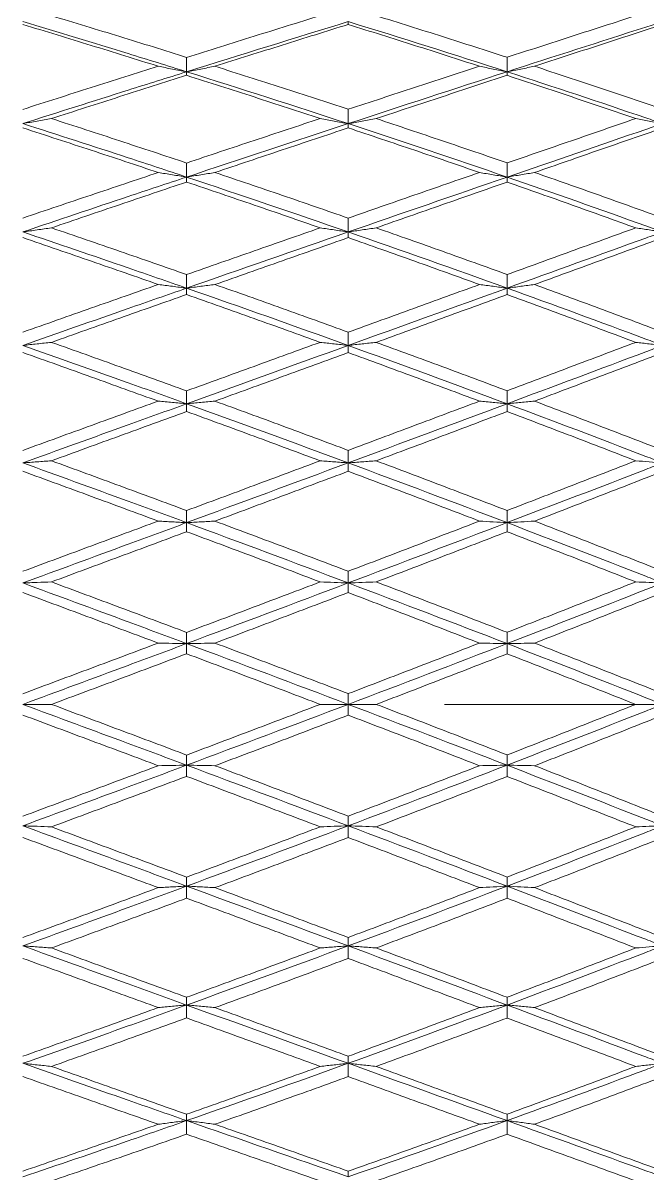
# Model space of a CAD drawing. Extents: x 6453 to 7582, y 0 to 827.
# Drawn here: x 6884.14 to 6893.47, y 655.28 to 672.47 of the extents above; entities that cross this region are included whole.
import ezdxf

# ---------------------------------------------------------------- set-up
doc = ezdxf.new("R2010")
doc.units = 0
doc.header["$LTSCALE"] = 30
doc.header["$MEASUREMENT"] = 0
doc.linetypes.add('CENTER', pattern=[2, 1.25, -0.25, 0.25, -0.25])
doc.layers.add('1', color=7, linetype='CONTINUOUS')
doc.layers.add('DEF_LAYER_ASSEM_MEMBER', color=7, linetype='CONTINUOUS')

msp = doc.modelspace()

# ---------------------------------------------------------------- linework, layer by layer
at = {"layer": '1', "color": 7, "linetype": 'Continuous', "lineweight": 18}
for points in [[(6884.564, 672.582), (6884.908, 672.478), (6885.588, 672.271), (6886.254, 672.064), (6886.584, 671.96)], [(6886.584, 671.96), (6886.922, 672.067), (6887.594, 672.277), (6888.252, 672.481), (6888.579, 672.582)], [(6889.415, 672.582), (6889.749, 672.478), (6890.409, 672.271), (6891.052, 672.064), (6891.37, 671.961)], [(6891.37, 671.961), (6891.698, 672.067), (6892.346, 672.278), (6892.979, 672.481), (6893.291, 672.582)], [(6886.16, 671.827), (6885.829, 671.931), (6885.161, 672.139), (6884.48, 672.348), (6884.136, 672.452)], [(6888.997, 672.494), (6888.199, 672.249), (6887.394, 671.999), (6886.584, 671.745)], [(6888.997, 672.452), (6888.672, 672.35), (6888.015, 672.145), (6887.345, 671.934), (6887.007, 671.827)], [(6891.37, 671.745), (6890.587, 671.999), (6889.795, 672.249), (6888.997, 672.494)], [(6888.997, 672.494), (6888.997, 672.487), (6888.997, 672.473), (6888.997, 672.459), (6888.997, 672.452)], [(6890.958, 671.827), (6890.639, 671.931), (6889.994, 672.139), (6889.332, 672.347), (6888.997, 672.452)], [(6893.696, 672.451), (6893.384, 672.35), (6892.753, 672.145), (6892.108, 671.934), (6891.781, 671.827)], [(6886.584, 671.96), (6886.584, 671.924), (6886.584, 671.853), (6886.584, 671.781), (6886.584, 671.745)], [(6891.37, 671.961), (6891.37, 671.925), (6891.37, 671.853), (6891.37, 671.781), (6891.37, 671.745)], [(6884.136, 671.183), (6884.48, 671.293), (6885.161, 671.511), (6885.829, 671.722), (6886.16, 671.827)], [(6886.584, 671.692), (6886.253, 671.587), (6885.586, 671.375), (6884.907, 671.156), (6884.564, 671.046)], [(6886.16, 671.827), (6886.23, 671.813), (6886.371, 671.786), (6886.513, 671.759), (6886.584, 671.745)], [(6886.584, 671.745), (6886.655, 671.759), (6886.796, 671.786), (6886.937, 671.813), (6887.007, 671.827)], [(6888.997, 670.97), (6888.199, 671.233), (6887.394, 671.491), (6886.584, 671.745)], [(6886.584, 671.745), (6886.584, 671.736), (6886.584, 671.719), (6886.584, 671.701), (6886.584, 671.692)], [(6888.579, 671.046), (6888.254, 671.153), (6887.597, 671.368), (6886.924, 671.584), (6886.584, 671.692)], [(6887.007, 671.827), (6887.347, 671.719), (6888.018, 671.504), (6888.673, 671.29), (6888.997, 671.184)], [(6888.997, 671.184), (6889.331, 671.294), (6889.991, 671.511), (6890.638, 671.722), (6890.958, 671.827)], [(6891.37, 671.745), (6890.587, 671.491), (6889.795, 671.233), (6888.997, 670.97)], [(6891.37, 671.692), (6891.051, 671.587), (6890.406, 671.374), (6889.747, 671.156), (6889.415, 671.046)], [(6890.958, 671.827), (6891.026, 671.813), (6891.163, 671.786), (6891.301, 671.759), (6891.37, 671.745)], [(6891.37, 671.745), (6891.439, 671.759), (6891.577, 671.786), (6891.713, 671.813), (6891.781, 671.827)], [(6891.37, 671.745), (6891.37, 671.736), (6891.37, 671.718), (6891.37, 671.701), (6891.37, 671.692)], [(6893.291, 671.046), (6892.979, 671.153), (6892.347, 671.368), (6891.699, 671.584), (6891.37, 671.692)], [(6891.781, 671.827), (6892.109, 671.719), (6892.755, 671.505), (6893.385, 671.291), (6893.696, 671.184)], [(6888.997, 671.184), (6888.997, 671.148), (6888.997, 671.077), (6888.997, 671.006), (6888.997, 670.97)], [(6884.136, 670.971), (6884.208, 670.983), (6884.351, 671.008), (6884.493, 671.033), (6884.564, 671.046)], [(6884.564, 671.046), (6884.908, 670.935), (6885.588, 670.713), (6886.254, 670.492), (6886.584, 670.382)], [(6886.584, 670.382), (6886.923, 670.496), (6887.595, 670.72), (6888.253, 670.938), (6888.579, 671.046)], [(6888.579, 671.046), (6888.648, 671.033), (6888.787, 671.008), (6888.927, 670.983), (6888.997, 670.97)], [(6888.997, 670.97), (6889.067, 670.983), (6889.207, 671.008), (6889.346, 671.033), (6889.415, 671.046)], [(6889.415, 671.046), (6889.749, 670.934), (6890.409, 670.713), (6891.053, 670.493), (6891.37, 670.383)], [(6891.37, 670.383), (6891.69, 670.493), (6892.33, 670.714), (6892.971, 670.935), (6893.291, 671.046)], [(6893.291, 671.046), (6893.358, 671.033), (6893.493, 671.008), (6893.628, 670.983), (6893.696, 670.971)], [(6886.16, 670.24), (6885.831, 670.351), (6885.164, 670.572), (6884.482, 670.795), (6884.136, 670.907)], [(6888.997, 670.97), (6888.199, 670.708), (6887.394, 670.442), (6886.584, 670.172)], [(6888.997, 670.907), (6888.672, 670.798), (6888.016, 670.579), (6887.346, 670.354), (6887.007, 670.24)], [(6891.37, 670.172), (6890.587, 670.442), (6889.795, 670.708), (6888.997, 670.97)], [(6888.997, 670.97), (6888.997, 670.96), (6888.997, 670.939), (6888.997, 670.917), (6888.997, 670.907)], [(6890.958, 670.24), (6890.64, 670.351), (6889.994, 670.572), (6889.332, 670.795), (6888.997, 670.907)], [(6893.696, 670.906), (6893.385, 670.798), (6892.756, 670.58), (6892.109, 670.355), (6891.781, 670.24)], [(6886.584, 670.382), (6886.584, 670.347), (6886.584, 670.277), (6886.584, 670.207), (6886.584, 670.172)], [(6891.37, 670.383), (6891.37, 670.348), (6891.37, 670.278), (6891.37, 670.207), (6891.37, 670.172)], [(6884.136, 669.559), (6884.48, 669.675), (6885.16, 669.905), (6885.829, 670.129), (6886.16, 670.24)], [(6886.16, 670.24), (6886.23, 670.229), (6886.371, 670.206), (6886.513, 670.184), (6886.584, 670.172)], [(6886.584, 670.172), (6886.655, 670.184), (6886.796, 670.206), (6886.937, 670.229), (6887.007, 670.24)], [(6888.997, 669.352), (6888.199, 669.629), (6887.394, 669.902), (6886.584, 670.172)], [(6886.584, 670.172), (6886.584, 670.16), (6886.584, 670.135), (6886.584, 670.11), (6886.584, 670.098)], [(6887.007, 670.24), (6887.347, 670.126), (6888.018, 669.898), (6888.674, 669.672), (6888.997, 669.559)], [(6888.997, 669.559), (6889.325, 669.673), (6889.98, 669.901), (6890.632, 670.128), (6890.958, 670.24)], [(6891.37, 670.172), (6890.587, 669.902), (6889.795, 669.629), (6888.997, 669.352)], [(6890.958, 670.24), (6891.026, 670.229), (6891.163, 670.206), (6891.301, 670.184), (6891.37, 670.172)], [(6891.37, 670.172), (6891.439, 670.184), (6891.577, 670.206), (6891.713, 670.229), (6891.781, 670.24)], [(6891.37, 670.172), (6891.37, 670.16), (6891.37, 670.135), (6891.37, 670.11), (6891.37, 670.097)], [(6891.781, 670.24), (6892.109, 670.126), (6892.756, 669.899), (6893.385, 669.673), (6893.696, 669.56)], [(6886.584, 670.098), (6886.253, 669.986), (6885.587, 669.761), (6884.907, 669.53), (6884.564, 669.413)], [(6888.579, 669.413), (6888.255, 669.526), (6887.599, 669.753), (6886.925, 669.982), (6886.584, 670.098)], [(6891.37, 670.097), (6891.053, 669.987), (6890.411, 669.762), (6889.75, 669.531), (6889.415, 669.413)], [(6893.291, 669.413), (6892.98, 669.526), (6892.348, 669.754), (6891.699, 669.982), (6891.37, 670.097)], [(6888.997, 669.559), (6888.997, 669.525), (6888.997, 669.456), (6888.997, 669.387), (6888.997, 669.352)], [(6884.136, 669.352), (6884.208, 669.362), (6884.351, 669.383), (6884.493, 669.403), (6884.564, 669.413)], [(6884.564, 669.413), (6884.912, 669.295), (6885.597, 669.06), (6886.259, 668.83), (6886.584, 668.716)], [(6886.584, 668.716), (6886.925, 668.835), (6887.598, 669.071), (6888.254, 669.3), (6888.579, 669.413)], [(6888.997, 669.352), (6888.199, 669.076), (6887.394, 668.796), (6886.584, 668.513)], [(6888.579, 669.413), (6888.648, 669.403), (6888.787, 669.383), (6888.927, 669.362), (6888.997, 669.352)], [(6888.997, 669.352), (6889.067, 669.362), (6889.207, 669.383), (6889.346, 669.403), (6889.415, 669.413)], [(6891.37, 668.513), (6890.587, 668.796), (6889.795, 669.076), (6888.997, 669.352)], [(6888.997, 669.352), (6888.997, 669.338), (6888.997, 669.31), (6888.997, 669.281), (6888.997, 669.267)], [(6889.415, 669.413), (6889.75, 669.296), (6890.41, 669.063), (6891.053, 668.831), (6891.37, 668.716)], [(6891.37, 668.716), (6891.689, 668.832), (6892.328, 669.064), (6892.97, 669.297), (6893.291, 669.413)], [(6893.291, 669.413), (6893.358, 669.403), (6893.493, 669.383), (6893.628, 669.363), (6893.696, 669.352)], [(6886.16, 668.567), (6885.834, 668.681), (6885.17, 668.913), (6884.485, 669.148), (6884.136, 669.267)], [(6888.997, 669.267), (6888.673, 669.153), (6888.018, 668.923), (6887.347, 668.687), (6887.007, 668.567)], [(6890.958, 668.567), (6890.641, 668.682), (6889.997, 668.914), (6889.334, 669.149), (6888.997, 669.267)], [(6893.696, 669.266), (6893.375, 669.149), (6892.735, 668.915), (6892.099, 668.683), (6891.781, 668.567)], [(6886.584, 668.513), (6886.584, 668.547), (6886.584, 668.614), (6886.584, 668.682), (6886.584, 668.716)], [(6891.37, 668.716), (6891.37, 668.683), (6891.37, 668.615), (6891.37, 668.547), (6891.37, 668.513)], [(6884.136, 667.855), (6884.484, 667.977), (6885.169, 668.219), (6885.833, 668.452), (6886.16, 668.567)], [(6886.16, 668.567), (6886.23, 668.558), (6886.371, 668.54), (6886.513, 668.522), (6886.584, 668.513)], [(6887.007, 668.567), (6886.937, 668.558), (6886.796, 668.54), (6886.655, 668.522), (6886.584, 668.513)], [(6886.584, 668.513), (6887.394, 668.23), (6888.199, 667.945), (6888.997, 667.657)], [(6886.584, 668.513), (6886.584, 668.497), (6886.584, 668.465), (6886.584, 668.434), (6886.584, 668.418)], [(6887.007, 668.567), (6887.346, 668.448), (6888.016, 668.21), (6888.673, 667.973), (6888.997, 667.855)], [(6888.997, 667.855), (6889.323, 667.973), (6889.975, 668.21), (6890.63, 668.448), (6890.958, 668.567)], [(6891.37, 668.513), (6890.587, 668.23), (6889.795, 667.945), (6888.997, 667.657)], [(6890.958, 668.567), (6891.026, 668.558), (6891.163, 668.54), (6891.301, 668.522), (6891.37, 668.513)], [(6891.37, 668.513), (6891.439, 668.522), (6891.577, 668.54), (6891.713, 668.558), (6891.781, 668.567)], [(6891.37, 668.513), (6891.37, 668.497), (6891.37, 668.465), (6891.37, 668.433), (6891.37, 668.417)], [(6891.781, 668.567), (6892.109, 668.447), (6892.756, 668.209), (6893.385, 667.973), (6893.696, 667.856)], [(6886.584, 668.418), (6886.255, 668.302), (6885.59, 668.067), (6884.909, 667.826), (6884.564, 667.703)], [(6888.579, 667.703), (6888.253, 667.821), (6887.596, 668.059), (6886.923, 668.298), (6886.584, 668.418)], [(6891.37, 668.417), (6891.044, 668.298), (6890.393, 668.06), (6889.741, 667.822), (6889.415, 667.703)], [(6893.291, 667.703), (6892.981, 667.82), (6892.351, 668.057), (6891.7, 668.296), (6891.37, 668.417)], [(6888.997, 667.855), (6888.997, 667.822), (6888.997, 667.756), (6888.997, 667.69), (6888.997, 667.657)], [(6884.136, 667.657), (6884.208, 667.665), (6884.351, 667.68), (6884.493, 667.696), (6884.564, 667.703)], [(6884.564, 667.703), (6884.912, 667.58), (6885.596, 667.336), (6886.258, 667.097), (6886.584, 666.979)], [(6886.584, 666.979), (6886.922, 667.102), (6887.594, 667.346), (6888.252, 667.585), (6888.579, 667.703)], [(6888.997, 667.657), (6888.199, 667.369), (6887.394, 667.079), (6886.584, 666.786)], [(6888.997, 667.657), (6888.927, 667.665), (6888.787, 667.68), (6888.648, 667.696), (6888.579, 667.703)], [(6888.997, 667.657), (6889.067, 667.665), (6889.207, 667.68), (6889.346, 667.696), (6889.415, 667.703)], [(6888.997, 667.657), (6889.795, 667.369), (6890.587, 667.079), (6891.37, 666.786)], [(6888.997, 667.551), (6888.997, 667.569), (6888.997, 667.604), (6888.997, 667.639), (6888.997, 667.657)], [(6889.415, 667.703), (6889.743, 667.584), (6890.397, 667.343), (6891.046, 667.101), (6891.37, 666.98)], [(6891.37, 666.98), (6891.689, 667.099), (6892.327, 667.34), (6892.97, 667.582), (6893.291, 667.703)], [(6893.291, 667.703), (6893.358, 667.696), (6893.493, 667.68), (6893.628, 667.665), (6893.696, 667.657)], [(6886.16, 666.825), (6885.833, 666.943), (6885.169, 667.183), (6884.484, 667.428), (6884.136, 667.551)], [(6888.997, 667.551), (6888.672, 667.432), (6888.015, 667.192), (6887.345, 666.948), (6887.007, 666.825)], [(6890.958, 666.825), (6890.634, 666.947), (6889.982, 667.189), (6889.327, 667.431), (6888.997, 667.551)], [(6893.696, 667.55), (6893.386, 667.432), (6892.756, 667.194), (6892.109, 666.949), (6891.781, 666.825)], [(6886.584, 666.979), (6886.584, 666.947), (6886.584, 666.882), (6886.584, 666.818), (6886.584, 666.786)], [(6891.37, 666.98), (6891.37, 666.947), (6891.37, 666.883), (6891.37, 666.818), (6891.37, 666.786)], [(6884.136, 666.09), (6884.484, 666.216), (6885.169, 666.465), (6885.833, 666.706), (6886.16, 666.825)], [(6886.584, 666.786), (6886.513, 666.792), (6886.371, 666.805), (6886.23, 666.818), (6886.16, 666.825)], [(6886.584, 666.786), (6886.655, 666.792), (6886.796, 666.805), (6886.937, 666.818), (6887.007, 666.825)], [(6888.997, 665.903), (6888.199, 666.199), (6887.394, 666.494), (6886.584, 666.786)], [(6886.584, 666.67), (6886.584, 666.69), (6886.584, 666.728), (6886.584, 666.767), (6886.584, 666.786)], [(6887.007, 666.825), (6887.345, 666.702), (6888.015, 666.456), (6888.672, 666.212), (6888.997, 666.09)], [(6888.997, 666.09), (6889.322, 666.212), (6889.974, 666.456), (6890.629, 666.701), (6890.958, 666.825)], [(6891.37, 666.786), (6890.587, 666.494), (6889.795, 666.199), (6888.997, 665.903)], [(6891.37, 666.786), (6891.301, 666.792), (6891.163, 666.805), (6891.026, 666.818), (6890.958, 666.825)], [(6891.37, 666.786), (6891.439, 666.792), (6891.577, 666.805), (6891.713, 666.818), (6891.781, 666.825)], [(6891.37, 666.67), (6891.37, 666.689), (6891.37, 666.728), (6891.37, 666.767), (6891.37, 666.786)], [(6891.781, 666.825), (6892.099, 666.705), (6892.737, 666.462), (6893.376, 666.216), (6893.696, 666.091)], [(6886.584, 666.67), (6886.256, 666.551), (6885.592, 666.309), (6884.91, 666.06), (6884.564, 665.934)], [(6888.579, 665.934), (6888.253, 666.056), (6887.595, 666.3), (6886.923, 666.547), (6886.584, 666.67)], [(6891.37, 666.67), (6891.051, 666.549), (6890.406, 666.306), (6889.748, 666.059), (6889.415, 665.934)], [(6893.291, 665.934), (6892.971, 666.059), (6892.33, 666.306), (6891.69, 666.549), (6891.37, 666.67)], [(6888.997, 666.09), (6888.997, 666.059), (6888.997, 665.997), (6888.997, 665.934), (6888.997, 665.903)], [(6884.136, 665.903), (6884.208, 665.908), (6884.351, 665.918), (6884.493, 665.929), (6884.564, 665.934)], [(6884.564, 665.934), (6884.911, 665.808), (6885.595, 665.557), (6886.257, 665.312), (6886.584, 665.191)], [(6886.584, 665.191), (6886.924, 665.317), (6887.596, 665.567), (6888.253, 665.813), (6888.579, 665.934)], [(6888.997, 665.903), (6888.199, 665.607), (6887.394, 665.309), (6886.584, 665.01)], [(6888.997, 665.903), (6888.927, 665.908), (6888.787, 665.918), (6888.648, 665.929), (6888.579, 665.934)], [(6888.997, 665.903), (6889.067, 665.908), (6889.207, 665.918), (6889.346, 665.929), (6889.415, 665.934)], [(6891.37, 665.01), (6890.587, 665.309), (6889.795, 665.607), (6888.997, 665.903)], [(6888.997, 665.777), (6888.997, 665.798), (6888.997, 665.84), (6888.997, 665.882), (6888.997, 665.903)], [(6889.415, 665.934), (6889.743, 665.811), (6890.396, 665.564), (6891.046, 665.316), (6891.37, 665.191)], [(6891.37, 665.191), (6891.699, 665.318), (6892.348, 665.568), (6892.98, 665.813), (6893.291, 665.934)], [(6893.696, 665.903), (6893.628, 665.908), (6893.493, 665.918), (6893.358, 665.929), (6893.291, 665.934)], [(6886.16, 665.033), (6885.833, 665.155), (6885.168, 665.4), (6884.484, 665.651), (6884.136, 665.778)], [(6888.997, 665.777), (6888.674, 665.656), (6888.019, 665.411), (6887.347, 665.16), (6887.007, 665.033)], [(6890.958, 665.033), (6890.634, 665.158), (6889.982, 665.406), (6889.326, 665.654), (6888.997, 665.777)], [(6893.696, 665.776), (6893.385, 665.655), (6892.755, 665.41), (6892.109, 665.16), (6891.781, 665.033)], [(6886.584, 665.191), (6886.584, 665.161), (6886.584, 665.1), (6886.584, 665.04), (6886.584, 665.01)], [(6891.37, 665.191), (6891.37, 665.161), (6891.37, 665.101), (6891.37, 665.04), (6891.37, 665.01)], [(6884.136, 664.283), (6884.486, 664.413), (6885.173, 664.667), (6885.835, 664.913), (6886.16, 665.033)], [(6886.584, 665.01), (6886.513, 665.014), (6886.371, 665.021), (6886.23, 665.029), (6886.16, 665.033)], [(6886.584, 665.01), (6886.655, 665.014), (6886.796, 665.021), (6886.937, 665.029), (6887.007, 665.033)], [(6888.997, 664.109), (6888.199, 664.41), (6887.394, 664.711), (6886.584, 665.01)], [(6886.584, 664.875), (6886.584, 664.898), (6886.584, 664.943), (6886.584, 664.987), (6886.584, 665.01)], [(6887.007, 665.033), (6887.345, 664.907), (6888.014, 664.656), (6888.672, 664.408), (6888.997, 664.284)], [(6888.997, 664.284), (6889.333, 664.412), (6889.995, 664.664), (6890.64, 664.911), (6890.958, 665.033)], [(6891.37, 665.01), (6890.587, 664.711), (6889.795, 664.41), (6888.997, 664.109)], [(6891.37, 665.01), (6891.301, 665.014), (6891.163, 665.021), (6891.026, 665.029), (6890.958, 665.033)], [(6891.37, 665.01), (6891.439, 665.014), (6891.577, 665.021), (6891.713, 665.029), (6891.781, 665.033)], [(6891.37, 664.875), (6891.37, 664.897), (6891.37, 664.942), (6891.37, 664.987), (6891.37, 665.01)], [(6891.781, 665.033), (6892.1, 664.91), (6892.737, 664.662), (6893.376, 664.411), (6893.696, 664.285)], [(6886.584, 664.875), (6886.257, 664.753), (6885.593, 664.506), (6884.91, 664.253), (6884.564, 664.125)], [(6888.579, 664.125), (6888.252, 664.249), (6887.594, 664.498), (6886.923, 664.749), (6886.584, 664.875)], [(6891.37, 664.875), (6891.053, 664.752), (6890.41, 664.505), (6889.75, 664.252), (6889.415, 664.125)], [(6893.291, 664.125), (6892.971, 664.251), (6892.33, 664.503), (6891.69, 664.751), (6891.37, 664.875)], [(6888.997, 664.284), (6888.997, 664.255), (6888.997, 664.196), (6888.997, 664.138), (6888.997, 664.109)], [(6884.136, 664.109), (6884.208, 664.112), (6884.351, 664.117), (6884.493, 664.122), (6884.564, 664.125)], [(6886.16, 663.211), (6885.829, 663.335), (6885.161, 663.585), (6884.48, 663.839), (6884.136, 663.966)], [(6884.564, 664.125), (6884.908, 663.997), (6885.588, 663.744), (6886.254, 663.495), (6886.584, 663.371)], [(6886.584, 663.371), (6886.924, 663.499), (6887.596, 663.752), (6888.253, 664.001), (6888.579, 664.125)], [(6888.997, 664.109), (6888.199, 663.808), (6887.394, 663.506), (6886.584, 663.204)], [(6888.997, 663.966), (6888.673, 663.842), (6888.017, 663.593), (6887.346, 663.339), (6887.007, 663.211)], [(6888.997, 664.109), (6888.927, 664.112), (6888.787, 664.117), (6888.648, 664.122), (6888.579, 664.125)], [(6888.997, 664.109), (6889.067, 664.112), (6889.207, 664.117), (6889.346, 664.122), (6889.415, 664.125)], [(6891.37, 663.204), (6890.587, 663.506), (6889.795, 663.808), (6888.997, 664.109)], [(6888.997, 663.966), (6888.997, 663.989), (6888.997, 664.037), (6888.997, 664.085), (6888.997, 664.109)], [(6890.958, 663.211), (6890.633, 663.337), (6889.982, 663.589), (6889.326, 663.84), (6888.997, 663.966)], [(6889.415, 664.125), (6889.743, 664), (6890.396, 663.749), (6891.046, 663.498), (6891.37, 663.372)], [(6891.37, 663.372), (6891.699, 663.5), (6892.349, 663.753), (6892.98, 664.002), (6893.291, 664.125)], [(6893.696, 663.965), (6893.385, 663.842), (6892.755, 663.593), (6892.109, 663.339), (6891.781, 663.211)], [(6893.696, 664.109), (6893.628, 664.112), (6893.493, 664.117), (6893.358, 664.122), (6893.291, 664.125)], [(6886.584, 663.371), (6886.584, 663.343), (6886.584, 663.287), (6886.584, 663.231), (6886.584, 663.204)], [(6891.37, 663.372), (6891.37, 663.344), (6891.37, 663.287), (6891.37, 663.232), (6891.37, 663.204)], [(6884.136, 662.455), (6884.482, 662.584), (6885.165, 662.838), (6885.831, 663.088), (6886.16, 663.211)], [(6886.584, 663.204), (6886.513, 663.205), (6886.371, 663.207), (6886.23, 663.21), (6886.16, 663.211)], [(6886.584, 663.204), (6886.655, 663.205), (6886.796, 663.207), (6886.937, 663.21), (6887.007, 663.211)], [(6886.584, 663.052), (6886.584, 663.077), (6886.584, 663.128), (6886.584, 663.178), (6886.584, 663.204)], [(6888.997, 662.296), (6888.199, 662.598), (6887.394, 662.901), (6886.584, 663.204)], [(6887.007, 663.211), (6887.347, 663.083), (6888.018, 662.829), (6888.673, 662.579), (6888.997, 662.456)], [(6888.997, 662.456), (6889.332, 662.584), (6889.993, 662.838), (6890.639, 663.087), (6890.958, 663.211)], [(6891.37, 663.204), (6890.587, 662.901), (6889.795, 662.598), (6888.997, 662.296)], [(6891.37, 663.204), (6891.301, 663.205), (6891.163, 663.207), (6891.026, 663.21), (6890.958, 663.211)], [(6891.37, 663.204), (6891.439, 663.205), (6891.577, 663.207), (6891.713, 663.21), (6891.781, 663.211)], [(6891.37, 663.051), (6891.37, 663.077), (6891.37, 663.127), (6891.37, 663.178), (6891.37, 663.204)], [(6891.781, 663.211), (6892.099, 663.087), (6892.737, 662.837), (6893.376, 662.584), (6893.696, 662.456)], [(6886.584, 663.052), (6886.255, 662.928), (6885.59, 662.678), (6884.909, 662.424), (6884.564, 662.296)], [(6888.579, 662.296), (6888.254, 662.419), (6887.597, 662.67), (6886.924, 662.924), (6886.584, 663.052)], [(6891.37, 663.051), (6891.052, 662.927), (6890.408, 662.677), (6889.749, 662.423), (6889.415, 662.296)], [(6893.291, 662.296), (6892.971, 662.423), (6892.33, 662.676), (6891.69, 662.927), (6891.37, 663.051)], [(6888.997, 662.456), (6888.997, 662.429), (6888.997, 662.375), (6888.997, 662.322), (6888.997, 662.296)], [(6884.136, 662.296), (6884.208, 662.296), (6884.351, 662.296), (6884.493, 662.296), (6884.564, 662.296)], [(6884.564, 662.296), (6884.908, 662.167), (6885.588, 661.913), (6886.254, 661.663), (6886.584, 661.539)], [(6886.584, 661.539), (6886.922, 661.667), (6887.594, 661.92), (6888.252, 662.171), (6888.579, 662.296)], [(6888.997, 662.296), (6888.199, 661.993), (6887.394, 661.69), (6886.584, 661.387)], [(6888.997, 662.296), (6888.927, 662.296), (6888.787, 662.296), (6888.648, 662.296), (6888.579, 662.296)], [(6888.997, 662.135), (6888.997, 662.162), (6888.997, 662.216), (6888.997, 662.269), (6888.997, 662.296)], [(6888.997, 662.296), (6889.067, 662.296), (6889.207, 662.296), (6889.346, 662.296), (6889.415, 662.296)], [(6891.37, 661.387), (6890.587, 661.69), (6889.795, 661.993), (6888.997, 662.296)], [(6889.415, 662.296), (6889.749, 662.167), (6890.41, 661.913), (6891.053, 661.663), (6891.37, 661.54)], [(6891.37, 661.54), (6891.698, 661.668), (6892.347, 661.922), (6892.979, 662.172), (6893.291, 662.296)], [(6893.696, 662.296), (6893.628, 662.296), (6893.493, 662.296), (6893.358, 662.296), (6893.291, 662.296)], [(6886.16, 661.38), (6885.834, 661.502), (6885.171, 661.75), (6884.485, 662.006), (6884.136, 662.136)], [(6888.997, 662.135), (6888.672, 662.011), (6888.015, 661.76), (6887.345, 661.507), (6887.007, 661.38)], [(6890.958, 661.38), (6890.64, 661.503), (6889.994, 661.753), (6889.332, 662.007), (6888.997, 662.135)], [(6893.696, 662.135), (6893.384, 662.011), (6892.754, 661.761), (6892.108, 661.507), (6891.781, 661.38)], [(6884.136, 660.625), (6884.48, 660.752), (6885.161, 661.006), (6885.829, 661.256), (6886.16, 661.38)], [(6886.584, 661.387), (6886.513, 661.386), (6886.371, 661.384), (6886.23, 661.381), (6886.16, 661.38)], [(6886.584, 661.539), (6886.584, 661.514), (6886.584, 661.463), (6886.584, 661.413), (6886.584, 661.387)], [(6886.584, 661.22), (6886.584, 661.248), (6886.584, 661.304), (6886.584, 661.36), (6886.584, 661.387)], [(6886.584, 661.387), (6887.394, 661.085), (6888.199, 660.783), (6888.997, 660.482)], [(6886.584, 661.387), (6886.655, 661.386), (6886.796, 661.384), (6886.937, 661.381), (6887.007, 661.38)], [(6887.007, 661.38), (6887.347, 661.252), (6888.018, 660.998), (6888.674, 660.749), (6888.997, 660.626)], [(6891.37, 661.387), (6890.587, 661.085), (6889.795, 660.783), (6888.997, 660.482)], [(6888.997, 660.626), (6889.331, 660.753), (6889.992, 661.006), (6890.638, 661.256), (6890.958, 661.38)], [(6891.37, 661.387), (6891.301, 661.386), (6891.163, 661.384), (6891.026, 661.381), (6890.958, 661.38)], [(6891.37, 661.54), (6891.37, 661.514), (6891.37, 661.464), (6891.37, 661.413), (6891.37, 661.387)], [(6891.37, 661.219), (6891.37, 661.247), (6891.37, 661.304), (6891.37, 661.36), (6891.37, 661.387)], [(6891.37, 661.387), (6891.439, 661.386), (6891.577, 661.384), (6891.713, 661.381), (6891.781, 661.38)], [(6891.781, 661.38), (6892.109, 661.252), (6892.756, 660.998), (6893.385, 660.749), (6893.696, 660.626)], [(6886.584, 661.22), (6886.253, 661.096), (6885.586, 660.846), (6884.907, 660.593), (6884.564, 660.466)], [(6888.579, 660.466), (6888.254, 660.59), (6887.597, 660.839), (6886.924, 661.092), (6886.584, 661.22)], [(6891.37, 661.219), (6891.051, 661.095), (6890.407, 660.846), (6889.748, 660.593), (6889.415, 660.466)], [(6893.291, 660.466), (6892.98, 660.589), (6892.348, 660.838), (6891.699, 661.091), (6891.37, 661.219)], [(6888.997, 660.626), (6888.997, 660.602), (6888.997, 660.554), (6888.997, 660.506), (6888.997, 660.482)], [(6884.136, 660.482), (6884.208, 660.479), (6884.351, 660.474), (6884.493, 660.469), (6884.564, 660.466)], [(6884.564, 660.466), (6884.912, 660.337), (6885.597, 660.083), (6886.259, 659.837), (6886.584, 659.716)], [(6888.997, 660.482), (6888.199, 660.181), (6887.394, 659.88), (6886.584, 659.581)], [(6886.584, 659.716), (6886.923, 659.842), (6887.594, 660.093), (6888.252, 660.342), (6888.579, 660.466)], [(6888.997, 660.482), (6888.927, 660.479), (6888.787, 660.474), (6888.648, 660.469), (6888.579, 660.466)], [(6888.997, 660.307), (6888.997, 660.336), (6888.997, 660.395), (6888.997, 660.453), (6888.997, 660.482)], [(6888.997, 660.482), (6889.795, 660.181), (6890.587, 659.88), (6891.37, 659.581)], [(6888.997, 660.482), (6889.067, 660.479), (6889.207, 660.474), (6889.346, 660.469), (6889.415, 660.466)], [(6889.415, 660.466), (6889.75, 660.339), (6890.41, 660.086), (6891.053, 659.839), (6891.37, 659.716)], [(6891.37, 659.716), (6891.699, 659.843), (6892.348, 660.095), (6892.98, 660.343), (6893.291, 660.466)], [(6893.291, 660.466), (6893.358, 660.469), (6893.493, 660.474), (6893.628, 660.479), (6893.696, 660.482)], [(6886.16, 659.558), (6885.834, 659.679), (6885.171, 659.925), (6884.485, 660.179), (6884.136, 660.308)], [(6888.997, 660.307), (6888.672, 660.183), (6888.015, 659.935), (6887.345, 659.684), (6887.007, 659.558)], [(6890.958, 659.558), (6890.634, 659.682), (6889.983, 659.932), (6889.327, 660.182), (6888.997, 660.307)], [(6893.696, 660.306), (6893.385, 660.183), (6892.756, 659.936), (6892.109, 659.684), (6891.781, 659.558)], [(6886.584, 659.716), (6886.584, 659.693), (6886.584, 659.649), (6886.584, 659.604), (6886.584, 659.581)], [(6891.37, 659.581), (6891.37, 659.604), (6891.37, 659.649), (6891.37, 659.694), (6891.37, 659.716)], [(6884.136, 658.813), (6884.48, 658.938), (6885.16, 659.188), (6885.829, 659.435), (6886.16, 659.558)], [(6886.584, 659.581), (6886.513, 659.577), (6886.371, 659.57), (6886.23, 659.562), (6886.16, 659.558)], [(6886.584, 659.4), (6886.584, 659.43), (6886.584, 659.491), (6886.584, 659.551), (6886.584, 659.581)], [(6888.997, 658.688), (6888.199, 658.984), (6887.394, 659.282), (6886.584, 659.581)], [(6886.584, 659.581), (6886.655, 659.577), (6886.796, 659.57), (6886.937, 659.562), (6887.007, 659.558)], [(6887.007, 659.558), (6887.346, 659.432), (6888.016, 659.181), (6888.673, 658.935), (6888.997, 658.814)], [(6888.997, 658.688), (6889.795, 658.984), (6890.587, 659.282), (6891.37, 659.581)], [(6888.997, 658.814), (6889.333, 658.94), (6889.996, 659.19), (6890.641, 659.436), (6890.958, 659.558)], [(6890.958, 659.558), (6891.026, 659.562), (6891.163, 659.57), (6891.301, 659.577), (6891.37, 659.581)], [(6891.37, 659.581), (6891.37, 659.551), (6891.37, 659.491), (6891.37, 659.43), (6891.37, 659.4)], [(6891.781, 659.558), (6891.713, 659.562), (6891.577, 659.57), (6891.439, 659.577), (6891.37, 659.581)], [(6891.781, 659.558), (6892.109, 659.431), (6892.756, 659.181), (6893.385, 658.936), (6893.696, 658.815)], [(6886.584, 659.4), (6886.253, 659.278), (6885.586, 659.031), (6884.907, 658.782), (6884.564, 658.657)], [(6888.579, 658.657), (6888.253, 658.778), (6887.596, 659.024), (6886.924, 659.274), (6886.584, 659.4)], [(6891.37, 659.4), (6891.053, 659.278), (6890.411, 659.032), (6889.75, 658.783), (6889.415, 658.657)], [(6893.291, 658.657), (6892.971, 658.782), (6892.329, 659.03), (6891.69, 659.277), (6891.37, 659.4)], [(6888.997, 658.814), (6888.997, 658.793), (6888.997, 658.751), (6888.997, 658.709), (6888.997, 658.688)], [(6884.136, 658.688), (6884.208, 658.683), (6884.351, 658.673), (6884.493, 658.662), (6884.564, 658.657)], [(6884.564, 658.657), (6884.912, 658.53), (6885.596, 658.281), (6886.258, 658.039), (6886.584, 657.921)], [(6886.584, 657.805), (6887.394, 658.097), (6888.199, 658.392), (6888.997, 658.688)], [(6886.584, 657.921), (6886.924, 658.045), (6887.597, 658.292), (6888.254, 658.536), (6888.579, 658.657)], [(6888.997, 658.688), (6888.927, 658.683), (6888.787, 658.673), (6888.648, 658.662), (6888.579, 658.657)], [(6888.997, 658.501), (6888.997, 658.532), (6888.997, 658.594), (6888.997, 658.657), (6888.997, 658.688)], [(6891.37, 657.805), (6890.587, 658.097), (6889.795, 658.392), (6888.997, 658.688)], [(6888.997, 658.688), (6889.067, 658.683), (6889.207, 658.673), (6889.346, 658.662), (6889.415, 658.657)], [(6889.415, 658.657), (6889.743, 658.534), (6890.397, 658.288), (6891.046, 658.044), (6891.37, 657.921)], [(6891.37, 657.921), (6891.699, 658.046), (6892.348, 658.292), (6892.98, 658.536), (6893.291, 658.657)], [(6893.291, 658.657), (6893.358, 658.662), (6893.493, 658.673), (6893.628, 658.683), (6893.696, 658.688)], [(6886.16, 657.766), (6885.833, 657.885), (6885.17, 658.126), (6884.484, 658.375), (6884.136, 658.501)], [(6888.997, 658.501), (6888.674, 658.38), (6888.018, 658.136), (6887.347, 657.89), (6887.007, 657.766)], [(6890.958, 657.766), (6890.634, 657.888), (6889.983, 658.132), (6889.327, 658.378), (6888.997, 658.501)], [(6893.696, 658.5), (6893.376, 658.375), (6892.736, 658.129), (6892.099, 657.886), (6891.781, 657.766)], [(6884.136, 657.04), (6884.482, 657.162), (6885.165, 657.406), (6885.831, 657.647), (6886.16, 657.766)], [(6886.16, 657.766), (6886.23, 657.773), (6886.371, 657.786), (6886.513, 657.799), (6886.584, 657.805)], [(6886.584, 657.805), (6886.584, 657.824), (6886.584, 657.863), (6886.584, 657.901), (6886.584, 657.921)], [(6886.584, 657.805), (6886.584, 657.773), (6886.584, 657.709), (6886.584, 657.644), (6886.584, 657.612)], [(6886.584, 657.805), (6887.394, 657.513), (6888.199, 657.222), (6888.997, 656.934)], [(6887.007, 657.766), (6886.937, 657.773), (6886.796, 657.786), (6886.655, 657.799), (6886.584, 657.805)], [(6887.007, 657.766), (6887.346, 657.643), (6888.016, 657.398), (6888.672, 657.159), (6888.997, 657.04)], [(6891.37, 657.805), (6890.587, 657.513), (6889.795, 657.222), (6888.997, 656.934)], [(6888.997, 657.04), (6889.333, 657.163), (6889.996, 657.407), (6890.64, 657.647), (6890.958, 657.766)], [(6891.37, 657.805), (6891.301, 657.799), (6891.163, 657.786), (6891.026, 657.773), (6890.958, 657.766)], [(6891.37, 657.921), (6891.37, 657.902), (6891.37, 657.863), (6891.37, 657.824), (6891.37, 657.805)], [(6891.37, 657.611), (6891.37, 657.644), (6891.37, 657.708), (6891.37, 657.773), (6891.37, 657.805)], [(6891.37, 657.805), (6891.439, 657.799), (6891.577, 657.786), (6891.713, 657.773), (6891.781, 657.766)], [(6891.781, 657.766), (6892.099, 657.646), (6892.737, 657.405), (6893.376, 657.162), (6893.696, 657.041)], [(6886.584, 657.612), (6886.255, 657.493), (6885.591, 657.253), (6884.909, 657.01), (6884.564, 656.888)], [(6888.579, 656.888), (6888.253, 657.006), (6887.595, 657.245), (6886.923, 657.489), (6886.584, 657.612)], [(6891.37, 657.611), (6891.042, 657.488), (6890.388, 657.244), (6889.738, 657.006), (6889.415, 656.888)], [(6893.291, 656.888), (6892.971, 657.009), (6892.33, 657.251), (6891.69, 657.491), (6891.37, 657.611)], [(6884.136, 656.934), (6884.208, 656.926), (6884.351, 656.911), (6884.493, 656.895), (6884.564, 656.888)], [(6888.997, 656.934), (6888.199, 656.646), (6887.394, 656.361), (6886.584, 656.078)], [(6888.579, 656.888), (6888.648, 656.895), (6888.787, 656.911), (6888.927, 656.926), (6888.997, 656.934)], [(6888.997, 656.934), (6888.997, 656.952), (6888.997, 656.987), (6888.997, 657.022), (6888.997, 657.04)], [(6888.997, 656.934), (6888.997, 656.901), (6888.997, 656.835), (6888.997, 656.769), (6888.997, 656.736)], [(6888.997, 656.934), (6889.795, 656.646), (6890.587, 656.361), (6891.37, 656.078)], [(6889.415, 656.888), (6889.346, 656.895), (6889.207, 656.911), (6889.067, 656.926), (6888.997, 656.934)], [(6893.696, 656.934), (6893.628, 656.926), (6893.493, 656.911), (6893.358, 656.895), (6893.291, 656.888)], [(6886.16, 656.024), (6885.833, 656.139), (6885.169, 656.372), (6884.484, 656.614), (6884.136, 656.736)], [(6884.564, 656.888), (6884.912, 656.765), (6885.595, 656.523), (6886.258, 656.288), (6886.584, 656.173)], [(6886.584, 656.173), (6886.924, 656.294), (6887.597, 656.533), (6888.254, 656.77), (6888.579, 656.888)], [(6888.997, 656.736), (6888.67, 656.617), (6888.01, 656.379), (6887.343, 656.142), (6887.007, 656.024)], [(6890.958, 656.024), (6890.634, 656.142), (6889.982, 656.378), (6889.326, 656.616), (6888.997, 656.736)], [(6889.415, 656.888), (6889.743, 656.768), (6890.396, 656.53), (6891.046, 656.292), (6891.37, 656.174)], [(6891.37, 656.174), (6891.689, 656.291), (6892.328, 656.526), (6892.97, 656.766), (6893.291, 656.888)], [(6893.696, 656.735), (6893.375, 656.614), (6892.735, 656.374), (6892.099, 656.14), (6891.781, 656.024)], [(6886.584, 656.078), (6886.513, 656.069), (6886.371, 656.051), (6886.23, 656.033), (6886.16, 656.024)], [(6886.584, 656.173), (6886.584, 656.157), (6886.584, 656.126), (6886.584, 656.094), (6886.584, 656.078)], [(6886.584, 655.875), (6886.584, 655.909), (6886.584, 655.977), (6886.584, 656.044), (6886.584, 656.078)], [(6888.997, 655.239), (6888.199, 655.515), (6887.394, 655.795), (6886.584, 656.078)], [(6886.584, 656.078), (6886.655, 656.069), (6886.796, 656.051), (6886.937, 656.033), (6887.007, 656.024)], [(6891.37, 656.078), (6890.587, 655.795), (6889.795, 655.515), (6888.997, 655.239)], [(6891.37, 656.078), (6891.301, 656.069), (6891.163, 656.051), (6891.026, 656.033), (6890.958, 656.024)], [(6891.37, 656.174), (6891.37, 656.158), (6891.37, 656.126), (6891.37, 656.094), (6891.37, 656.078)], [(6891.37, 655.875), (6891.37, 655.908), (6891.37, 655.976), (6891.37, 656.044), (6891.37, 656.078)], [(6891.37, 656.078), (6891.439, 656.069), (6891.577, 656.051), (6891.713, 656.033), (6891.781, 656.024)], [(6884.136, 655.324), (6884.482, 655.442), (6885.164, 655.676), (6885.831, 655.909), (6886.16, 656.024)], [(6886.584, 655.875), (6886.259, 655.761), (6885.597, 655.531), (6884.912, 655.296), (6884.564, 655.178)], [(6888.579, 655.178), (6888.253, 655.291), (6887.594, 655.521), (6886.923, 655.756), (6886.584, 655.875)], [(6887.007, 656.024), (6887.345, 655.905), (6888.015, 655.669), (6888.672, 655.438), (6888.997, 655.324)], [(6888.997, 655.324), (6889.323, 655.438), (6889.975, 655.669), (6890.63, 655.905), (6890.958, 656.024)], [(6891.37, 655.875), (6891.044, 655.756), (6890.392, 655.522), (6889.741, 655.292), (6889.415, 655.178)], [(6893.291, 655.178), (6892.971, 655.294), (6892.33, 655.526), (6891.69, 655.759), (6891.37, 655.875)], [(6891.781, 656.024), (6892.099, 655.908), (6892.737, 655.675), (6893.376, 655.442), (6893.696, 655.325)], [(6888.997, 655.324), (6888.997, 655.31), (6888.997, 655.281), (6888.997, 655.253), (6888.997, 655.239)]]:
    msp.add_open_spline(points, degree=3, dxfattribs=at)
for points, knots in [([(6886.584, 671.745), (6886.294, 671.836), (6885.481, 672.088), (6884.663, 672.336), (6884.136, 672.494)], [0, 0, 0, 0, 0.357901, 1, 1, 1, 1]), ([(6893.696, 672.494), (6893.611, 672.467), (6892.844, 672.221), (6892.067, 671.971), (6891.37, 671.745)], [0, 0, 0, 0, 0.110293, 1, 1, 1, 1]), ([(6886.584, 671.745), (6886.294, 671.654), (6885.481, 671.399), (6884.663, 671.139), (6884.136, 670.971)], [0, 0, 0, 0, 0.357901, 1, 1, 1, 1]), ([(6893.696, 670.971), (6893.611, 670.999), (6892.844, 671.261), (6892.067, 671.519), (6891.37, 671.745)], [0, 0, 0, 0, 0.110293, 1, 1, 1, 1]), ([(6886.584, 670.172), (6886.294, 670.269), (6885.481, 670.537), (6884.663, 670.802), (6884.136, 670.971)], [0, 0, 0, 0, 0.357901, 1, 1, 1, 1]), ([(6893.696, 670.971), (6893.611, 670.942), (6892.844, 670.679), (6892.067, 670.412), (6891.37, 670.172)], [0, 0, 0, 0, 0.110293, 1, 1, 1, 1]), ([(6886.584, 670.172), (6886.294, 670.076), (6885.481, 669.805), (6884.663, 669.53), (6884.136, 669.352)], [0, 0, 0, 0, 0.357901, 1, 1, 1, 1]), ([(6893.696, 669.352), (6893.611, 669.383), (6892.844, 669.659), (6892.067, 669.932), (6891.37, 670.172)], [0, 0, 0, 0, 0.110293, 1, 1, 1, 1]), ([(6884.136, 669.352), (6884.663, 669.175), (6885.481, 668.896), (6886.294, 668.614), (6886.584, 668.513)], [0, 0, 0, 0, 0.642099, 1, 1, 1, 1]), ([(6893.696, 669.352), (6893.611, 669.322), (6892.844, 669.045), (6892.067, 668.765), (6891.37, 668.513)], [0, 0, 0, 0, 0.110293, 1, 1, 1, 1]), ([(6886.584, 668.513), (6886.294, 668.412), (6885.481, 668.128), (6884.663, 667.842), (6884.136, 667.657)], [0, 0, 0, 0, 0.357901, 1, 1, 1, 1]), ([(6893.696, 667.657), (6893.611, 667.689), (6892.844, 667.976), (6892.067, 668.262), (6891.37, 668.513)], [0, 0, 0, 0, 0.110293, 1, 1, 1, 1]), ([(6886.584, 666.786), (6886.294, 666.891), (6885.481, 667.182), (6884.663, 667.472), (6884.136, 667.657)], [0, 0, 0, 0, 0.357901, 1, 1, 1, 1]), ([(6893.696, 667.657), (6893.611, 667.625), (6892.844, 667.337), (6892.067, 667.046), (6891.37, 666.786)], [0, 0, 0, 0, 0.110293, 1, 1, 1, 1]), ([(6886.584, 666.786), (6886.294, 666.681), (6885.481, 666.388), (6884.663, 666.093), (6884.136, 665.903)], [0, 0, 0, 0, 0.357901, 1, 1, 1, 1]), ([(6891.37, 666.786), (6892.067, 666.526), (6892.844, 666.231), (6893.611, 665.935), (6893.696, 665.903)], [0, 0, 0, 0, 0.889707, 1, 1, 1, 1]), ([(6886.584, 665.01), (6886.294, 665.117), (6885.481, 665.415), (6884.663, 665.713), (6884.136, 665.903)], [0, 0, 0, 0, 0.357901, 1, 1, 1, 1]), ([(6893.696, 665.903), (6893.611, 665.87), (6892.844, 665.574), (6892.067, 665.276), (6891.37, 665.01)], [0, 0, 0, 0, 0.110293, 1, 1, 1, 1]), ([(6886.584, 665.01), (6886.294, 664.903), (6885.481, 664.603), (6884.663, 664.302), (6884.136, 664.109)], [0, 0, 0, 0, 0.357901, 1, 1, 1, 1]), ([(6893.696, 664.109), (6893.611, 664.142), (6892.844, 664.443), (6892.067, 664.744), (6891.37, 665.01)], [0, 0, 0, 0, 0.110293, 1, 1, 1, 1]), ([(6886.584, 663.204), (6886.294, 663.312), (6885.481, 663.614), (6884.663, 663.916), (6884.136, 664.109)], [0, 0, 0, 0, 0.357901, 1, 1, 1, 1]), ([(6893.696, 664.109), (6893.611, 664.076), (6892.844, 663.775), (6892.067, 663.473), (6891.37, 663.204)], [0, 0, 0, 0, 0.110293, 1, 1, 1, 1]), ([(6886.584, 663.204), (6886.294, 663.095), (6885.481, 662.793), (6884.663, 662.49), (6884.136, 662.296)], [0, 0, 0, 0, 0.357901, 1, 1, 1, 1]), ([(6893.696, 662.296), (6893.611, 662.329), (6892.844, 662.632), (6892.067, 662.934), (6891.37, 663.204)], [0, 0, 0, 0, 0.110293, 1, 1, 1, 1]), ([(6884.136, 662.296), (6884.663, 662.101), (6885.481, 661.798), (6886.294, 661.496), (6886.584, 661.387)], [0, 0, 0, 0, 0.642099, 1, 1, 1, 1]), ([(6893.696, 662.296), (6893.611, 662.262), (6892.844, 661.959), (6892.067, 661.657), (6891.37, 661.387)], [0, 0, 0, 0, 0.110293, 1, 1, 1, 1]), ([(6886.584, 661.387), (6886.294, 661.279), (6885.481, 660.977), (6884.663, 660.675), (6884.136, 660.482)], [0, 0, 0, 0, 0.357901, 1, 1, 1, 1]), ([(6893.696, 660.482), (6893.611, 660.515), (6892.844, 660.816), (6892.067, 661.118), (6891.37, 661.387)], [0, 0, 0, 0, 0.110293, 1, 1, 1, 1]), ([(6886.584, 659.581), (6886.294, 659.688), (6885.481, 659.988), (6884.663, 660.289), (6884.136, 660.482)], [0, 0, 0, 0, 0.357901, 1, 1, 1, 1]), ([(6891.37, 659.581), (6892.067, 659.847), (6892.844, 660.148), (6893.611, 660.449), (6893.696, 660.482)], [0, 0, 0, 0, 0.889707, 1, 1, 1, 1]), ([(6886.584, 659.581), (6886.294, 659.474), (6885.481, 659.176), (6884.663, 658.878), (6884.136, 658.688)], [0, 0, 0, 0, 0.357901, 1, 1, 1, 1]), ([(6891.37, 659.581), (6892.067, 659.315), (6892.844, 659.017), (6893.611, 658.721), (6893.696, 658.688)], [0, 0, 0, 0, 0.889707, 1, 1, 1, 1]), ([(6884.136, 658.688), (6884.663, 658.498), (6885.481, 658.203), (6886.294, 657.91), (6886.584, 657.805)], [0, 0, 0, 0, 0.642099, 1, 1, 1, 1]), ([(6893.696, 658.688), (6893.611, 658.656), (6892.844, 658.36), (6892.067, 658.065), (6891.37, 657.805)], [0, 0, 0, 0, 0.110293, 1, 1, 1, 1]), ([(6884.136, 656.934), (6884.663, 657.119), (6885.481, 657.409), (6886.294, 657.7), (6886.584, 657.805)], [0, 0, 0, 0, 0.642099, 1, 1, 1, 1]), ([(6893.696, 656.934), (6893.611, 656.966), (6892.844, 657.254), (6892.067, 657.545), (6891.37, 657.805)], [0, 0, 0, 0, 0.110293, 1, 1, 1, 1]), ([(6886.584, 656.078), (6886.294, 656.179), (6885.481, 656.463), (6884.663, 656.749), (6884.136, 656.934)], [0, 0, 0, 0, 0.357901, 1, 1, 1, 1]), ([(6893.696, 656.934), (6893.611, 656.902), (6892.844, 656.615), (6892.067, 656.329), (6891.37, 656.078)], [0, 0, 0, 0, 0.110293, 1, 1, 1, 1]), ([(6886.584, 656.078), (6886.294, 655.977), (6885.481, 655.695), (6884.663, 655.416), (6884.136, 655.239)], [0, 0, 0, 0, 0.357901, 1, 1, 1, 1]), ([(6891.37, 656.078), (6892.067, 655.826), (6892.844, 655.546), (6893.611, 655.269), (6893.696, 655.239)], [0, 0, 0, 0, 0.889707, 1, 1, 1, 1])]:
    msp.add_open_spline(points, degree=3, knots=knots, dxfattribs=at)
at = {"layer": 'DEF_LAYER_ASSEM_MEMBER', "color": 1, "linetype": 'CENTER', "lineweight": 5}
msp.add_line((6590.438, 662.296), (6913.275, 662.296), dxfattribs=at)

doc.saveas('drawing.dxf')
